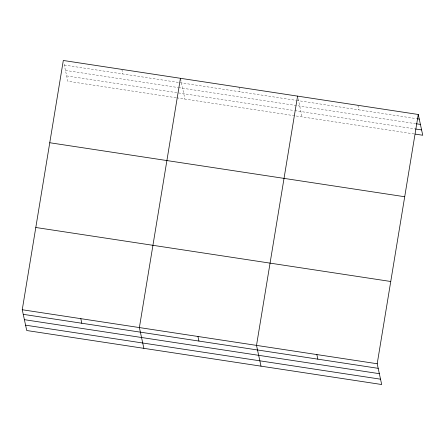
<?xml version="1.0" encoding="UTF-8"?>
<svg xmlns="http://www.w3.org/2000/svg" width="445" height="445" viewBox="0 0 445 445"><rect width="100%" height="100%" fill="white"/><g stroke="black" fill="none" stroke-linecap="round" stroke-linejoin="round"><path stroke-width="0.33" stroke-dasharray="2.23 1.67" d="M64.302 65.065L295.847 100.292M296.526 100.398L416.509 118.654M65.46 70.41L177.822 87.504M178.506 87.609L415.608 123.682M66.65 75.911L294.101 110.516M294.785 110.621L414.74 128.872M176.081 97.728L67.801 81.251L64.019 63.757M176.765 97.828L414.523 134.001M357.919 105.298L358.909 109.887M298.144 98.74L302.066 116.89M239.01 87.209L240 91.798M180.587 78.954L184.936 99.074M121.874 69.387L122.87 73.976"/><path stroke-width="0.67" d="M418.261 114.482L377.199 363.749L381.688 384.519L26.739 330.518L22.25 309.748L63.312 60.481L418.261 114.482L422.75 135.252L415.207 134.106M180.442 78.298L139.385 327.565L143.874 348.34M297.577 96.12L256.515 345.387L261.009 366.163M417.193 118.754L419.251 119.071M416.292 123.782L420.408 124.411M415.424 128.972L421.593 129.912M49.762 142.739L404.711 196.74M35.8 227.49L390.749 281.49M22.25 309.748L377.199 363.749M23.24 314.337L378.189 368.338M24.397 319.677L379.346 373.678M25.588 325.178L380.536 379.179M316.857 354.57L317.847 359.154M197.947 336.476L198.943 341.065M80.818 318.659L81.808 323.242"/></g></svg>
